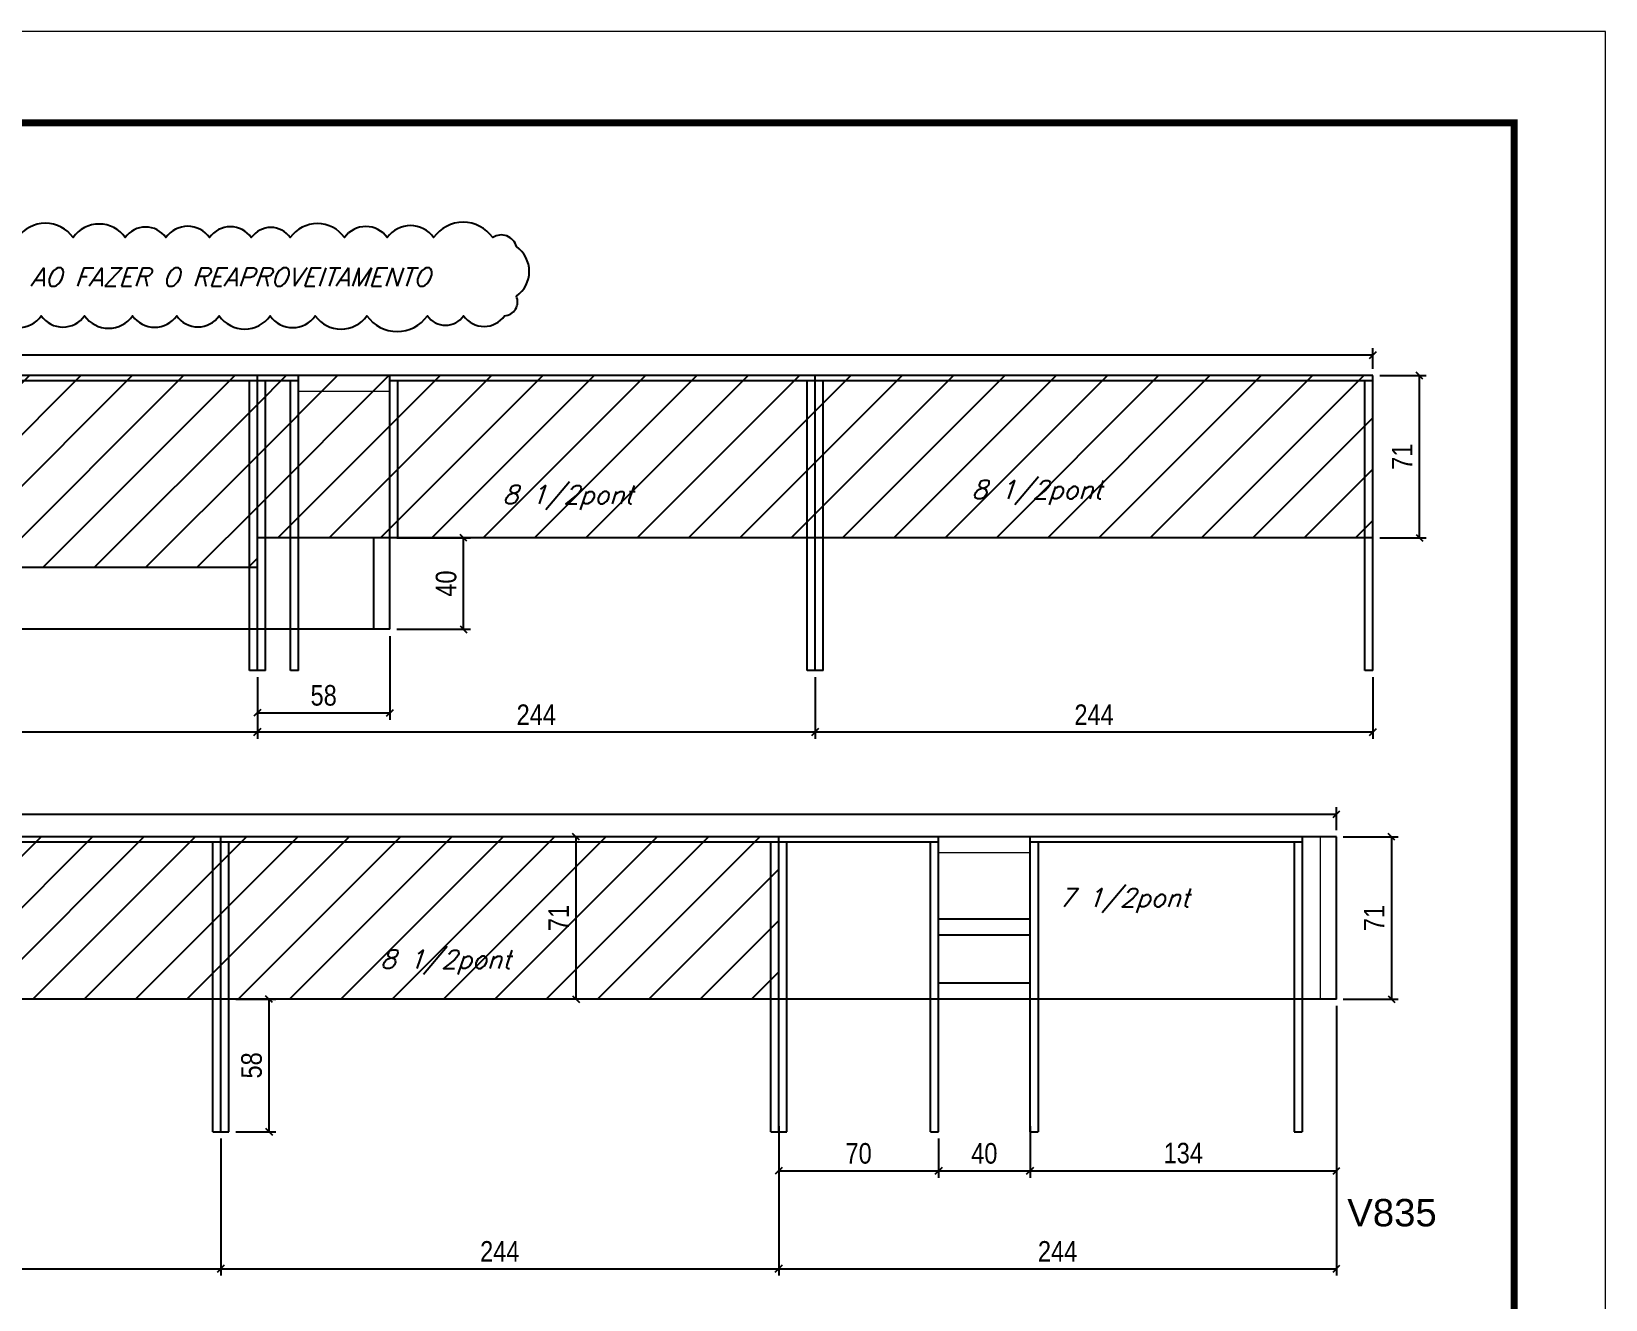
# Model space of a CAD drawing. Extents: x -20960 to -5926, y -2106 to 21915.
# Drawn here: x -8227 to -7538, y 19063 to 19618 of the extents above; entities that cross this region are included whole.
import ezdxf

# ---------------------------------------------------------------- set-up
doc = ezdxf.new("R2010")
doc.units = 0
doc.linetypes.add('DASHED', pattern=[0.75, 0.5, -0.25])
for name, color, linetype in [('5', 5, 'Continuous'), ('COTA', 241, 'Continuous'), ('Painéis', 200, 'Continuous'), ('Reaproveitamento', 251, 'Continuous'), ('SARR_2.2x7', 40, 'Continuous'), ('SARR_3.5x7', 81, 'Continuous'), ('texto', 7, 'Continuous')]:
    doc.layers.add(name, color=color, linetype=linetype)
for name, color, linetype, lineweight in [('Folhas', 255, 'Continuous', 9), ('Sarr 2.2x7', 40, 'Continuous', 9), ('SARRAFO DE PRESSAO', 251, 'DASHED', 9)]:
    doc.layers.add(name, color=color, linetype=linetype, lineweight=lineweight)
doc.styles.add('COTA TECNICA-50', font='techl___.ttf', dxfattribs={"height": 9})
doc.styles.add('Romans', font='romans.shx')
doc.styles.get("Standard").update_dxf_attribs({"font": 'arial.ttf'})
doc.dimstyles.new('COTA PAINEL-50', dxfattribs={"dimtxt": 9, "dimasz": 3, "dimexe": 3, "dimexo": 3, "dimgap": 3, "dimtad": 1, "dimdec": 1, "dimzin": 12, "dimdsep": 46, "dimtxsty": 'COTA TECNICA-50', "dimblk1": 'OBLIQUE', "dimblk2": 'OBLIQUE', "dimsah": 1, "dimcen": 0.9, "dimclrd": 4, "dimclre": 4, "dimclrt": 240, "dimadec": 1, "dimazin": 3, "dimtfac": 1, "dimtdec": 1, "dimtmove": 0, "dimatfit": 3, "dimfxl": 1, "dimtolj": 1, "dimtzin": 12, "dimarcsym": 0})
pattern_1 = [(45, (1585, 0), (-11.22532, 11.22532), [])]
pattern_2 = [(45, (1585, -40), (-11.22532, 11.22532), [])]

# ---------------------------------------------------------------- blocks, each defined once
blk = doc.blocks.new('9999999999')
at = {"layer": 'Folhas'}
blk.add_lwpolyline([(98138.98, 34190.21), (99623.98, 34190.21), (99623.98, 35240.21), (98138.98, 35240.21)], close=True, dxfattribs=at)
at = {"layer": 'Folhas', "color": 30, "const_width": 3}
blk.add_lwpolyline([(98213.98, 34230.21), (99583.98, 34230.21), (99583.98, 35200.21), (98213.98, 35200.21)], close=True, dxfattribs=at)
blk = doc.blocks.new('_Oblique')
at = {"color": 0, "linetype": 'ByBlock', "lineweight": -2}
blk.add_line((-0.5, -0.5), (0.5, 0.5), dxfattribs=at)
blk = doc.blocks.new('*D371')
at = {"layer": 'COTA', "color": 4, "lineweight": -2, "transparency": 16777216}
for p, q in [((-8137.69, 19194.82), (-8120.12, 19194.82)), ((-8123.12, 19136.82), (-8123.12, 19194.82)), ((-8137.69, 19136.82), (-8120.12, 19136.82))]:
    blk.add_line(p, q, dxfattribs=at)
at = {"layer": 'Defpoints', "color": 0, "transparency": 16777216}
for p in [(-8140.69, 19194.82), (-8123.12, 19194.82), (-8140.69, 19136.82)]:
    blk.add_point(p, dxfattribs=at)
at = {"layer": 'COTA', "color": 4, "lineweight": -2, "transparency": 16777216, "xscale": 3, "yscale": 3, "zscale": 3}
for p, rotation in [((-8123.12, 19194.82), 90), ((-8123.12, 19136.82), 270)]:
    blk.add_blockref('_Oblique', p, dxfattribs=dict(at, rotation=rotation))
at = {"layer": 'COTA', "color": 240, "transparency": 16777216, "insert": (-8130.73, 19165.82), "char_height": 9, "attachment_point": 5, "rotation": 90, "style": 'COTA TECNICA-50'}
blk.add_mtext('\\A1;58', dxfattribs=at)
blk = doc.blocks.new('*D374')
at = {"layer": 'COTA', "color": 4, "lineweight": -2, "transparency": 16777216}
for p, q in [((-8388.19, 19133.82), (-8388.19, 19073.87)), ((-8144.19, 19133.82), (-8144.19, 19073.87)), ((-8388.19, 19076.87), (-8144.19, 19076.87))]:
    blk.add_line(p, q, dxfattribs=at)
at = {"layer": 'Defpoints', "color": 0, "transparency": 16777216}
for p in [(-8388.19, 19136.82), (-8144.19, 19136.82), (-8144.19, 19076.87)]:
    blk.add_point(p, dxfattribs=at)
at = {"layer": 'COTA', "color": 4, "lineweight": -2, "transparency": 16777216, "xscale": 3, "yscale": 3, "zscale": 3, "rotation": 180}
blk.add_blockref('_Oblique', (-8388.19, 19076.87), dxfattribs=at)
at = {"layer": 'COTA', "color": 4, "lineweight": -2, "transparency": 16777216, "xscale": 3, "yscale": 3, "zscale": 3}
blk.add_blockref('_Oblique', (-8144.19, 19076.87), dxfattribs=at)
at = {"layer": 'COTA', "color": 240, "transparency": 16777216, "insert": (-8266.19, 19084.44), "char_height": 9, "attachment_point": 5, "style": 'COTA TECNICA-50'}
blk.add_mtext('\\A1;244', dxfattribs=at)
blk = doc.blocks.new('*D375')
at = {"layer": 'COTA', "color": 4, "lineweight": -2, "transparency": 16777216}
for p, q in [((-8144.19, 19133.82), (-8144.19, 19073.87)), ((-7900.19, 19133.82), (-7900.19, 19073.87)), ((-8144.19, 19076.87), (-7900.19, 19076.87))]:
    blk.add_line(p, q, dxfattribs=at)
at = {"layer": 'Defpoints', "color": 0, "transparency": 16777216}
for p in [(-8144.19, 19136.82), (-7900.19, 19136.82), (-7900.19, 19076.87)]:
    blk.add_point(p, dxfattribs=at)
at = {"layer": 'COTA', "color": 4, "lineweight": -2, "transparency": 16777216, "xscale": 3, "yscale": 3, "zscale": 3, "rotation": 180}
blk.add_blockref('_Oblique', (-8144.19, 19076.87), dxfattribs=at)
at = {"layer": 'COTA', "color": 4, "lineweight": -2, "transparency": 16777216, "xscale": 3, "yscale": 3, "zscale": 3}
blk.add_blockref('_Oblique', (-7900.19, 19076.87), dxfattribs=at)
at = {"layer": 'COTA', "color": 240, "transparency": 16777216, "insert": (-8022.19, 19084.44), "char_height": 9, "attachment_point": 5, "style": 'COTA TECNICA-50'}
blk.add_mtext('\\A1;244', dxfattribs=at)
blk = doc.blocks.new('*D376')
at = {"layer": 'COTA', "color": 4, "lineweight": -2, "transparency": 16777216}
for p, q in [((-7656.19, 19191.82), (-7656.19, 19073.87)), ((-7900.19, 19133.82), (-7900.19, 19073.87)), ((-7900.19, 19076.87), (-7656.19, 19076.87))]:
    blk.add_line(p, q, dxfattribs=at)
at = {"layer": 'Defpoints', "color": 0, "transparency": 16777216}
for p in [(-7656.19, 19194.82), (-7900.19, 19136.82), (-7656.19, 19076.87)]:
    blk.add_point(p, dxfattribs=at)
at = {"layer": 'COTA', "color": 4, "lineweight": -2, "transparency": 16777216, "xscale": 3, "yscale": 3, "zscale": 3, "rotation": 180}
blk.add_blockref('_Oblique', (-7900.19, 19076.87), dxfattribs=at)
at = {"layer": 'COTA', "color": 4, "lineweight": -2, "transparency": 16777216, "xscale": 3, "yscale": 3, "zscale": 3}
blk.add_blockref('_Oblique', (-7656.19, 19076.87), dxfattribs=at)
at = {"layer": 'COTA', "color": 240, "transparency": 16777216, "insert": (-7778.19, 19084.44), "char_height": 9, "attachment_point": 5, "style": 'COTA TECNICA-50'}
blk.add_mtext('\\A1;244', dxfattribs=at)
blk = doc.blocks.new('*D377')
at = {"layer": 'COTA', "color": 4, "lineweight": -2, "transparency": 16777216}
for p, q in [((-7653.19, 19265.82), (-7629.14, 19265.82)), ((-7632.14, 19265.82), (-7632.14, 19194.82)), ((-7653.19, 19194.82), (-7629.14, 19194.82))]:
    blk.add_line(p, q, dxfattribs=at)
at = {"layer": 'Defpoints', "color": 0, "transparency": 16777216}
for p in [(-7656.19, 19265.82), (-7656.19, 19194.82), (-7632.14, 19194.82)]:
    blk.add_point(p, dxfattribs=at)
at = {"layer": 'COTA', "color": 4, "lineweight": -2, "transparency": 16777216, "xscale": 3, "yscale": 3, "zscale": 3}
for p, rotation in [((-7632.14, 19265.82), 90), ((-7632.14, 19194.82), 270)]:
    blk.add_blockref('_Oblique', p, dxfattribs=dict(at, rotation=rotation))
at = {"layer": 'COTA', "color": 240, "transparency": 16777216, "insert": (-7639.71, 19230.32), "char_height": 9, "attachment_point": 5, "rotation": 90, "style": 'COTA TECNICA-50'}
blk.add_mtext('\\A1;71', dxfattribs=at)
blk = doc.blocks.new('*D316')
at = {"layer": 'COTA', "color": 4, "lineweight": -2, "transparency": 16777216}
blk.add_line((-7988.83, 19194.82), (-7988.83, 19265.82), dxfattribs=at)
at = {"layer": 'Defpoints', "color": 0, "transparency": 16777216}
for p in [(-7988.83, 19265.82), (-7988.83, 19265.82), (-7988.83, 19194.82)]:
    blk.add_point(p, dxfattribs=at)
at = {"layer": 'COTA', "color": 4, "lineweight": -2, "transparency": 16777216, "xscale": 3, "yscale": 3, "zscale": 3}
for p, rotation in [((-7988.83, 19265.82), 90), ((-7988.83, 19194.82), 270)]:
    blk.add_blockref('_Oblique', p, dxfattribs=dict(at, rotation=rotation))
at = {"layer": 'COTA', "color": 240, "transparency": 16777216, "insert": (-7996.4, 19230.32), "char_height": 9, "attachment_point": 5, "rotation": 90, "style": 'COTA TECNICA-50'}
blk.add_mtext('\\A1;71', dxfattribs=at)
blk = doc.blocks.new('*D324')
at = {"layer": 'COTA', "color": 4, "lineweight": -2, "transparency": 16777216}
for p, q in [((-7900.19, 19139.26), (-7900.19, 19116.68)), ((-7830.23, 19133.82), (-7830.23, 19116.68)), ((-7900.19, 19119.68), (-7830.23, 19119.68))]:
    blk.add_line(p, q, dxfattribs=at)
at = {"layer": 'Defpoints', "color": 0, "transparency": 16777216}
for p in [(-7900.19, 19142.26), (-7830.23, 19136.82), (-7830.23, 19119.68)]:
    blk.add_point(p, dxfattribs=at)
at = {"layer": 'COTA', "color": 4, "lineweight": -2, "transparency": 16777216, "xscale": 3, "yscale": 3, "zscale": 3, "rotation": 180}
blk.add_blockref('_Oblique', (-7900.19, 19119.68), dxfattribs=at)
at = {"layer": 'COTA', "color": 4, "lineweight": -2, "transparency": 16777216, "xscale": 3, "yscale": 3, "zscale": 3}
blk.add_blockref('_Oblique', (-7830.23, 19119.68), dxfattribs=at)
at = {"layer": 'COTA', "color": 240, "transparency": 16777216, "insert": (-7865.21, 19127.27), "char_height": 9, "attachment_point": 5, "style": 'COTA TECNICA-50'}
blk.add_mtext('\\A1;70', dxfattribs=at)
blk = doc.blocks.new('*D325')
at = {"layer": 'COTA', "color": 4, "lineweight": -2, "transparency": 16777216}
for p, q in [((-7790.23, 19139.26), (-7790.23, 19116.68)), ((-7830.23, 19133.82), (-7830.23, 19116.68)), ((-7830.23, 19119.68), (-7790.23, 19119.68))]:
    blk.add_line(p, q, dxfattribs=at)
at = {"layer": 'Defpoints', "color": 0, "transparency": 16777216}
for p in [(-7790.23, 19142.26), (-7830.23, 19136.82), (-7790.23, 19119.68)]:
    blk.add_point(p, dxfattribs=at)
at = {"layer": 'COTA', "color": 4, "lineweight": -2, "transparency": 16777216, "xscale": 3, "yscale": 3, "zscale": 3, "rotation": 180}
blk.add_blockref('_Oblique', (-7830.23, 19119.68), dxfattribs=at)
at = {"layer": 'COTA', "color": 4, "lineweight": -2, "transparency": 16777216, "xscale": 3, "yscale": 3, "zscale": 3}
blk.add_blockref('_Oblique', (-7790.23, 19119.68), dxfattribs=at)
at = {"layer": 'COTA', "color": 240, "transparency": 16777216, "insert": (-7810.23, 19127.27), "char_height": 9, "attachment_point": 5, "style": 'COTA TECNICA-50'}
blk.add_mtext('\\A1;40', dxfattribs=at)
blk = doc.blocks.new('*D326')
at = {"layer": 'COTA', "color": 4, "lineweight": -2, "transparency": 16777216}
for p, q in [((-7790.23, 19139.26), (-7790.23, 19116.68)), ((-7656.19, 19139.26), (-7656.19, 19116.68)), ((-7790.23, 19119.68), (-7656.19, 19119.68))]:
    blk.add_line(p, q, dxfattribs=at)
at = {"layer": 'Defpoints', "color": 0, "transparency": 16777216}
for p in [(-7790.23, 19142.26), (-7656.19, 19142.26), (-7656.19, 19119.68)]:
    blk.add_point(p, dxfattribs=at)
at = {"layer": 'COTA', "color": 4, "lineweight": -2, "transparency": 16777216, "xscale": 3, "yscale": 3, "zscale": 3, "rotation": 180}
blk.add_blockref('_Oblique', (-7790.23, 19119.68), dxfattribs=at)
at = {"layer": 'COTA', "color": 4, "lineweight": -2, "transparency": 16777216, "xscale": 3, "yscale": 3, "zscale": 3}
blk.add_blockref('_Oblique', (-7656.19, 19119.68), dxfattribs=at)
at = {"layer": 'COTA', "color": 240, "transparency": 16777216, "insert": (-7723.21, 19127.38), "char_height": 9, "attachment_point": 5, "style": 'COTA TECNICA-50'}
blk.add_mtext('\\A1;134', dxfattribs=at)
blk = doc.blocks.new('*D424')
at = {"layer": 'COTA', "color": 4, "lineweight": -2, "transparency": 16777216}
for p, q in [((-8372.23, 19335.65), (-8372.23, 19308.71)), ((-8128.23, 19335.65), (-8128.23, 19308.71)), ((-8372.23, 19311.71), (-8128.23, 19311.71))]:
    blk.add_line(p, q, dxfattribs=at)
at = {"layer": 'Defpoints', "color": 0, "transparency": 16777216}
for p in [(-8372.23, 19338.65), (-8128.23, 19338.65), (-8128.23, 19311.71)]:
    blk.add_point(p, dxfattribs=at)
at = {"layer": 'COTA', "color": 4, "lineweight": -2, "transparency": 16777216, "xscale": 3, "yscale": 3, "zscale": 3, "rotation": 180}
blk.add_blockref('_Oblique', (-8372.23, 19311.71), dxfattribs=at)
at = {"layer": 'COTA', "color": 4, "lineweight": -2, "transparency": 16777216, "xscale": 3, "yscale": 3, "zscale": 3}
blk.add_blockref('_Oblique', (-8128.23, 19311.71), dxfattribs=at)
at = {"layer": 'COTA', "color": 240, "transparency": 16777216, "insert": (-8250.23, 19319.27), "char_height": 9, "attachment_point": 5, "style": 'COTA TECNICA-50'}
blk.add_mtext('\\A1;244', dxfattribs=at)
blk = doc.blocks.new('*D425')
at = {"layer": 'COTA', "color": 4, "lineweight": -2, "transparency": 16777216}
for p, q in [((-8128.23, 19335.65), (-8128.23, 19308.71)), ((-7884.23, 19335.65), (-7884.23, 19308.71)), ((-8128.23, 19311.71), (-7884.23, 19311.71))]:
    blk.add_line(p, q, dxfattribs=at)
at = {"layer": 'Defpoints', "color": 0, "transparency": 16777216}
for p in [(-8128.23, 19338.65), (-7884.23, 19338.65), (-7884.23, 19311.71)]:
    blk.add_point(p, dxfattribs=at)
at = {"layer": 'COTA', "color": 4, "lineweight": -2, "transparency": 16777216, "xscale": 3, "yscale": 3, "zscale": 3, "rotation": 180}
blk.add_blockref('_Oblique', (-8128.23, 19311.71), dxfattribs=at)
at = {"layer": 'COTA', "color": 4, "lineweight": -2, "transparency": 16777216, "xscale": 3, "yscale": 3, "zscale": 3}
blk.add_blockref('_Oblique', (-7884.23, 19311.71), dxfattribs=at)
at = {"layer": 'COTA', "color": 240, "transparency": 16777216, "insert": (-8006.23, 19319.27), "char_height": 9, "attachment_point": 5, "style": 'COTA TECNICA-50'}
blk.add_mtext('\\A1;244', dxfattribs=at)
blk = doc.blocks.new('*D426')
at = {"layer": 'COTA', "color": 4, "lineweight": -2, "transparency": 16777216}
for p, q in [((-7884.23, 19335.65), (-7884.23, 19308.71)), ((-7640.23, 19335.65), (-7640.23, 19308.71)), ((-7884.23, 19311.71), (-7640.23, 19311.71))]:
    blk.add_line(p, q, dxfattribs=at)
at = {"layer": 'Defpoints', "color": 0, "transparency": 16777216}
for p in [(-7884.23, 19338.65), (-7640.23, 19338.65), (-7640.23, 19311.71)]:
    blk.add_point(p, dxfattribs=at)
at = {"layer": 'COTA', "color": 4, "lineweight": -2, "transparency": 16777216, "xscale": 3, "yscale": 3, "zscale": 3, "rotation": 180}
blk.add_blockref('_Oblique', (-7884.23, 19311.71), dxfattribs=at)
at = {"layer": 'COTA', "color": 4, "lineweight": -2, "transparency": 16777216, "xscale": 3, "yscale": 3, "zscale": 3}
blk.add_blockref('_Oblique', (-7640.23, 19311.71), dxfattribs=at)
at = {"layer": 'COTA', "color": 240, "transparency": 16777216, "insert": (-7762.23, 19319.27), "char_height": 9, "attachment_point": 5, "style": 'COTA TECNICA-50'}
blk.add_mtext('\\A1;244', dxfattribs=at)
blk = doc.blocks.new('*D338')
at = {"layer": 'COTA', "color": 4, "lineweight": -2, "transparency": 16777216}
for p, q in [((-8070.23, 19353.65), (-8070.23, 19317.07)), ((-8128.23, 19335.65), (-8128.23, 19317.07)), ((-8128.23, 19320.07), (-8070.23, 19320.07))]:
    blk.add_line(p, q, dxfattribs=at)
at = {"layer": 'Defpoints', "color": 0, "transparency": 16777216}
for p in [(-8070.23, 19356.65), (-8128.23, 19338.65), (-8070.23, 19320.07)]:
    blk.add_point(p, dxfattribs=at)
at = {"layer": 'COTA', "color": 4, "lineweight": -2, "transparency": 16777216, "xscale": 3, "yscale": 3, "zscale": 3, "rotation": 180}
blk.add_blockref('_Oblique', (-8128.23, 19320.07), dxfattribs=at)
at = {"layer": 'COTA', "color": 4, "lineweight": -2, "transparency": 16777216, "xscale": 3, "yscale": 3, "zscale": 3}
blk.add_blockref('_Oblique', (-8070.23, 19320.07), dxfattribs=at)
at = {"layer": 'COTA', "color": 240, "transparency": 16777216, "insert": (-8099.23, 19327.69), "char_height": 9, "attachment_point": 5, "style": 'COTA TECNICA-50'}
blk.add_mtext('\\A1;58', dxfattribs=at)
blk = doc.blocks.new('*D427')
at = {"layer": 'COTA', "color": 4, "lineweight": -2, "transparency": 16777216}
for p, q in [((-7637.23, 19467.65), (-7616.89, 19467.65)), ((-7619.89, 19396.65), (-7619.89, 19467.65)), ((-7637.23, 19396.65), (-7616.89, 19396.65))]:
    blk.add_line(p, q, dxfattribs=at)
at = {"layer": 'Defpoints', "color": 0, "transparency": 16777216}
for p in [(-7640.23, 19467.65), (-7619.89, 19467.65), (-7640.23, 19396.65)]:
    blk.add_point(p, dxfattribs=at)
at = {"layer": 'COTA', "color": 4, "lineweight": -2, "transparency": 16777216, "xscale": 3, "yscale": 3, "zscale": 3}
for p, rotation in [((-7619.89, 19467.65), 90), ((-7619.89, 19396.65), 270)]:
    blk.add_blockref('_Oblique', p, dxfattribs=dict(at, rotation=rotation))
at = {"layer": 'COTA', "color": 240, "transparency": 16777216, "insert": (-7627.46, 19432.15), "char_height": 9, "attachment_point": 5, "rotation": 90, "style": 'COTA TECNICA-50'}
blk.add_mtext('\\A1;71', dxfattribs=at)
blk = doc.blocks.new('*D428')
at = {"layer": 'COTA', "color": 4, "lineweight": -2, "transparency": 16777216}
for p, q in [((-8067.23, 19396.65), (-8035.04, 19396.65)), ((-8038.04, 19356.65), (-8038.04, 19396.65)), ((-8067.23, 19356.65), (-8035.04, 19356.65))]:
    blk.add_line(p, q, dxfattribs=at)
at = {"layer": 'Defpoints', "color": 0, "transparency": 16777216}
for p in [(-8070.23, 19396.65), (-8038.04, 19396.65), (-8070.23, 19356.65)]:
    blk.add_point(p, dxfattribs=at)
at = {"layer": 'COTA', "color": 4, "lineweight": -2, "transparency": 16777216, "xscale": 3, "yscale": 3, "zscale": 3}
for p, rotation in [((-8038.04, 19396.65), 90), ((-8038.04, 19356.65), 270)]:
    blk.add_blockref('_Oblique', p, dxfattribs=dict(at, rotation=rotation))
at = {"layer": 'COTA', "color": 240, "transparency": 16777216, "insert": (-8045.63, 19376.65), "char_height": 9, "attachment_point": 5, "rotation": 90, "style": 'COTA TECNICA-50'}
blk.add_mtext('\\A1;40', dxfattribs=at)
blk = doc.blocks.new('*D1670')
at = {"layer": 'COTA', "color": 4, "lineweight": -2, "transparency": 16777216}
for p, q in [((-8860.23, 19470.65), (-8860.23, 19479.66)), ((-7640.23, 19470.65), (-7640.23, 19479.66)), ((-7640.23, 19476.66), (-8860.23, 19476.66))]:
    blk.add_line(p, q, dxfattribs=at)
at = {"layer": 'Defpoints', "color": 0, "transparency": 16777216}
for p in [(-8860.23, 19476.66), (-8860.23, 19467.65), (-7640.23, 19467.65)]:
    blk.add_point(p, dxfattribs=at)
at = {"layer": 'COTA', "color": 4, "lineweight": -2, "transparency": 16777216, "xscale": 3, "yscale": 3, "zscale": 3, "rotation": 180}
blk.add_blockref('_Oblique', (-8860.23, 19476.66), dxfattribs=at)
at = {"layer": 'COTA', "color": 4, "lineweight": -2, "transparency": 16777216, "xscale": 3, "yscale": 3, "zscale": 3}
blk.add_blockref('_Oblique', (-7640.23, 19476.66), dxfattribs=at)
at = {"layer": 'COTA', "color": 240, "transparency": 16777216, "insert": (-8250.23, 19484.25), "char_height": 9, "attachment_point": 5, "style": 'COTA TECNICA-50'}
blk.add_mtext('\\A1;1220', dxfattribs=at)
blk = doc.blocks.new('*D1671')
at = {"layer": 'COTA', "color": 4, "lineweight": -2, "transparency": 16777216}
for p, q in [((-8860.29, 19268.82), (-8860.29, 19278.76)), ((-8860.29, 19275.76), (-7656.19, 19275.76)), ((-7656.19, 19268.82), (-7656.19, 19278.76))]:
    blk.add_line(p, q, dxfattribs=at)
at = {"layer": 'Defpoints', "color": 0, "transparency": 16777216}
for p in [(-7656.19, 19275.76), (-8860.29, 19265.82), (-7656.19, 19265.82)]:
    blk.add_point(p, dxfattribs=at)
at = {"layer": 'COTA', "color": 4, "lineweight": -2, "transparency": 16777216, "xscale": 3, "yscale": 3, "zscale": 3, "rotation": 180}
blk.add_blockref('_Oblique', (-8860.29, 19275.76), dxfattribs=at)
at = {"layer": 'COTA', "color": 4, "lineweight": -2, "transparency": 16777216, "xscale": 3, "yscale": 3, "zscale": 3}
blk.add_blockref('_Oblique', (-7656.19, 19275.76), dxfattribs=at)
at = {"layer": 'COTA', "color": 240, "transparency": 16777216, "insert": (-8258.24, 19283.35), "char_height": 9, "attachment_point": 5, "style": 'COTA TECNICA-50'}
blk.add_mtext('\\A1;1204.1', dxfattribs=at)

msp = doc.modelspace()

# ---------------------------------------------------------------- hatches: boundary and pattern name
at = {"layer": 'Reaproveitamento', "transparency": 33554684}
h = msp.add_hatch(dxfattribs=at)
h.set_pattern_fill('ANSI31', color=256, scale=5)
h.set_pattern_definition(pattern_2)
h.paths.add_polyline_path([(-8372.23, 19467.65), (-8372.23, 19383.65), (-8128.23, 19383.65), (-8128.23, 19467.65)])
h = msp.add_hatch(dxfattribs=at)
h.set_pattern_fill('ANSI31', color=256, scale=5)
h.set_pattern_definition(pattern_2)
h.paths.add_polyline_path([(-7884.23, 19396.65), (-7884.23, 19467.65), (-8128.23, 19467.65), (-8128.23, 19396.65)])
h = msp.add_hatch(dxfattribs=at)
h.set_pattern_fill('ANSI31', color=256, scale=5)
h.set_pattern_definition(pattern_2)
h.paths.add_polyline_path([(-7640.23, 19396.65), (-7640.23, 19467.65), (-7884.23, 19467.65), (-7884.23, 19396.65)])
h = msp.add_hatch(dxfattribs=at)
h.set_pattern_fill('ANSI31', color=256, scale=5)
h.set_pattern_definition(pattern_1)
h.paths.add_polyline_path([(-8144.19, 19265.82), (-8388.19, 19265.82), (-8388.19, 19194.82), (-8144.19, 19194.82)])
h = msp.add_hatch(dxfattribs=at)
h.set_pattern_fill('ANSI31', color=256, scale=5)
h.set_pattern_definition(pattern_1)
h.paths.add_polyline_path([(-8144.19, 19265.82), (-8144.19, 19194.82), (-7900.19, 19194.82), (-7900.19, 19265.82)])

# ---------------------------------------------------------------- linework, layer by layer
at = {"layer": 'Painéis'}
for p, q in [((-7640.23, 19467.65), (-8860.23, 19467.65)), ((-8128.23, 19356.65), (-8128.23, 19467.65)), ((-7884.23, 19396.65), (-7884.23, 19467.65)), ((-7640.23, 19396.65), (-7640.23, 19467.65)), ((-7640.23, 19396.65), (-8128.23, 19396.65)), ((-8070.23, 19356.65), (-8070.23, 19396.65)), ((-8128.23, 19383.65), (-8860.23, 19383.65)), ((-8070.23, 19356.65), (-8860.23, 19356.65)), ((-7790.23, 19265.82), (-8616.29, 19265.82)), ((-8144.19, 19194.82), (-8144.19, 19265.82)), ((-7900.19, 19194.82), (-7900.19, 19265.82)), ((-7656.19, 19265.82), (-7790.23, 19265.82)), ((-7656.19, 19194.82), (-7656.19, 19265.82)), ((-7900.19, 19194.82), (-8616.29, 19194.82)), ((-7656.19, 19194.82), (-7900.19, 19194.82))]:
    msp.add_line(p, q, dxfattribs=at)
at = {"layer": 'Sarr 2.2x7'}
for p, q in [((-8070.23, 19460.65), (-8110.23, 19460.65)), ((-7663.19, 19194.82), (-7663.19, 19265.82)), ((-7790.23, 19258.82), (-7830.23, 19258.82))]:
    msp.add_line(p, q, dxfattribs=at)
at = {"layer": 'SARR_2.2x7', "linetype": 'Continuous'}
for p, q in [((-8372.23, 19465.45), (-8128.23, 19465.45)), ((-8128.23, 19465.45), (-8110.23, 19465.45)), ((-8070.23, 19465.45), (-7884.23, 19465.45)), ((-7884.23, 19465.45), (-7640.23, 19465.45)), ((-8077.23, 19356.65), (-8077.23, 19396.65)), ((-8388.19, 19263.62), (-8144.19, 19263.62)), ((-8144.19, 19263.62), (-7900.19, 19263.62)), ((-7900.19, 19263.62), (-7830.23, 19263.62)), ((-7790.23, 19263.62), (-7671.19, 19263.62)), ((-7790.23, 19229.76), (-7830.23, 19229.76)), ((-7790.23, 19222.76), (-7830.23, 19222.76)), ((-7790.23, 19201.82), (-7830.23, 19201.82))]:
    msp.add_line(p, q, dxfattribs=at)
at = {"layer": 'SARR_3.5x7'}
for p, q in [((-8131.73, 19338.65), (-8131.73, 19465.45)), ((-8128.23, 19338.65), (-8128.23, 19467.65)), ((-8124.73, 19338.65), (-8124.73, 19465.45)), ((-8113.73, 19338.65), (-8113.73, 19465.45)), ((-8110.23, 19338.65), (-8110.23, 19467.65)), ((-8070.23, 19396.65), (-8070.23, 19467.65)), ((-8066.73, 19396.65), (-8066.73, 19465.45)), ((-7887.73, 19338.65), (-7887.73, 19465.45)), ((-7884.23, 19338.65), (-7884.23, 19467.65)), ((-7880.73, 19338.65), (-7880.73, 19465.45)), ((-7643.73, 19338.65), (-7643.73, 19465.45)), ((-7640.23, 19338.65), (-7640.23, 19467.65)), ((-8066.73, 19396.65), (-8070.23, 19396.65)), ((-8124.73, 19338.65), (-8131.73, 19338.65)), ((-8110.23, 19338.65), (-8113.73, 19338.65)), ((-7880.73, 19338.65), (-7887.73, 19338.65)), ((-7640.23, 19338.65), (-7643.73, 19338.65)), ((-8144.19, 19136.82), (-8144.19, 19265.82)), ((-7900.19, 19136.82), (-7900.19, 19265.82)), ((-7830.23, 19136.82), (-7830.23, 19265.82)), ((-7790.23, 19136.82), (-7790.23, 19265.82)), ((-7671.19, 19265.82), (-7671.19, 19136.82)), ((-8147.69, 19136.82), (-8147.69, 19263.62)), ((-8140.69, 19136.82), (-8140.69, 19263.62)), ((-7903.69, 19136.82), (-7903.69, 19263.62)), ((-7896.69, 19136.82), (-7896.69, 19263.62)), ((-7833.73, 19136.82), (-7833.73, 19263.62)), ((-7786.73, 19263.62), (-7786.73, 19136.82)), ((-7674.69, 19263.62), (-7674.69, 19136.82)), ((-8147.69, 19136.82), (-8140.69, 19136.82)), ((-7903.69, 19136.82), (-7900.19, 19136.82)), ((-7900.19, 19136.82), (-7896.69, 19136.82)), ((-7833.73, 19136.82), (-7830.23, 19136.82)), ((-7790.23, 19136.82), (-7786.73, 19136.82)), ((-7674.69, 19136.82), (-7671.19, 19136.82))]:
    msp.add_line(p, q, dxfattribs=at)
at = {"layer": 'texto'}
msp.add_lwpolyline([(-8242.91, 19493.83, 0.520567), (-8222.76, 19493.83, 0.520567), (-8203.8, 19493.83, 0.520567), (-8182.82, 19493.83, 0.520567), (-8163.53, 19493.83, 0.520567), (-8144.89, 19493.83, 0.520567), (-8122.66, 19493.83, 0.520567), (-8102.88, 19493.83, 0.520567), (-8080.31, 19493.83, 0.520567), (-8053.86, 19493.83, 0.520567), (-8038, 19493.83, 0.520567), (-8020.08, 19493.83, 0.520567), (-8014.93, 19502.41, 0.520567), (-8014.93, 19524.1, 0.520567), (-8025.29, 19528.03, 0.520567), (-8051.11, 19528.03, 0.520567), (-8071.4, 19528.03, 0.520567), (-8090.14, 19528.03, 0.520567), (-8113.81, 19528.03, 0.520567), (-8130.9, 19528.03, 0.520567), (-8149.17, 19528.03, 0.520567), (-8168.23, 19528.03, 0.520567), (-8186.01, 19528.03, 0.520567), (-8208.81, 19528.03, 0.520567), (-8233.1, 19528.03, 0.520567)], format="xyb", dxfattribs=at)

# ---------------------------------------------------------------- block references
at = {"layer": 'SARRAFO DE PRESSAO', "color": 6, "linetype": 'ByBlock'}
msp.add_blockref('9999999999', (-107162.48, -15621.96), dxfattribs=at)

# ---------------------------------------------------------------- texts
at = {"layer": '5', "linetype": 'Continuous'}
msp.add_text('V835', height=12, rotation=0.00004, dxfattribs=at).set_placement((-7651.47, 19095.38))
at = {"layer": 'texto', "color": 2, "char_height": 8, "attachment_point": 5, "style": 'Romans'}
for s, insert in [('{\\Q19;\\C256;NÃO CORTAR ESTRUTURAÇÃO AO FAZER O REAPROVEITAMENTO}', (-8219.79, 19509.62)), ('{\\Q19;\\C256;8 1/2pont}', (-7992.45, 19414.25)), ('{\\Q19;\\C256;8 1/2pont}', (-7787.27, 19416.47)), ('{\\Q19;\\C256;7 1/2pont}', (-7749.05, 19237.91)), ('{\\Q19;\\C256;8 1/2pont}', (-8045.93, 19210.94))]:
    msp.add_mtext(s, dxfattribs=dict(at, insert=insert))

# ---------------------------------------------------------------- dimensions: what is measured, and where the dimension line sits
at = {"layer": 'COTA'}
for base, p1, p2, picture, middle in [((-8860.23, 19476.66), (-7640.23, 19467.65), (-8860.23, 19467.65), '*D1670', (-8250.23, 19484.25)), ((-7656.19, 19275.76), (-8860.29, 19265.82), (-7656.19, 19265.82), '*D1671', (-8258.24, 19283.35)), ((-7830.23, 19119.68), (-7900.19, 19142.26), (-7830.23, 19136.82), '*D324', (-7865.21, 19127.27))]:
    dim = msp.add_linear_dim(base=base, p1=p1, p2=p2, dimstyle='COTA PAINEL-50', dxfattribs=at)
    dim.commit()
    dim.dimension.update_dxf_attribs({"geometry": picture, "text_midpoint": middle})
for base, p1, p2, picture, middle in [((-7619.89, 19467.65), (-7640.23, 19396.65), (-7640.23, 19467.65), '*D427', (-7627.46, 19432.15)), ((-8038.04, 19396.65), (-8070.23, 19356.65), (-8070.23, 19396.65), '*D428', (-8045.63, 19376.65)), ((-7632.14, 19194.82), (-7656.19, 19265.82), (-7656.19, 19194.82), '*D377', (-7639.71, 19230.32)), ((-8123.12, 19194.82), (-8140.69, 19136.82), (-8140.69, 19194.82), '*D371', (-8130.73, 19165.82))]:
    dim = msp.add_linear_dim(base=base, p1=p1, p2=p2, angle=90, dimstyle='COTA PAINEL-50', dxfattribs=at)
    dim.commit()
    dim.dimension.update_dxf_attribs({"geometry": picture, "text_midpoint": middle})
for base, p1, p2, picture, middle in [((-8070.23, 19320.07), (-8128.23, 19338.65), (-8070.23, 19356.65), '*D338', (-8099.23, 19327.69)), ((-8128.23, 19311.71), (-8372.23, 19338.65), (-8128.23, 19338.65), '*D424', (-8250.23, 19319.27)), ((-7884.23, 19311.71), (-8128.23, 19338.65), (-7884.23, 19338.65), '*D425', (-8006.23, 19319.27)), ((-7640.23, 19311.71), (-7884.23, 19338.65), (-7640.23, 19338.65), '*D426', (-7762.23, 19319.27)), ((-7656.19, 19076.87), (-7900.19, 19136.82), (-7656.19, 19194.82), '*D376', (-7778.19, 19084.44)), ((-7790.23, 19119.68), (-7830.23, 19136.82), (-7790.23, 19142.26), '*D325', (-7810.23, 19127.27)), ((-7656.19, 19119.68), (-7790.23, 19142.26), (-7656.19, 19142.26), '*D326', (-7723.21, 19127.38)), ((-8144.19, 19076.87), (-8388.19, 19136.82), (-8144.19, 19136.82), '*D374', (-8266.19, 19084.44)), ((-7900.19, 19076.87), (-8144.19, 19136.82), (-7900.19, 19136.82), '*D375', (-8022.19, 19084.44))]:
    dim = msp.add_linear_dim(base=base, p1=p1, p2=p2, dimstyle='COTA PAINEL-50', override={"dimtmove": 1}, dxfattribs=at)
    dim.commit()
    dim.dimension.update_dxf_attribs({"geometry": picture, "text_midpoint": middle})
dim = msp.add_linear_dim(base=(-7988.83, 19265.82), p1=(-7988.83, 19194.82), p2=(-7988.83, 19265.82), angle=90, dimstyle='COTA PAINEL-50', override={"dimtmove": 1}, dxfattribs=at)
dim.commit()
dim.dimension.update_dxf_attribs({"geometry": '*D316', "text_midpoint": (-7996.4, 19230.32)})

doc.saveas('drawing.dxf')
